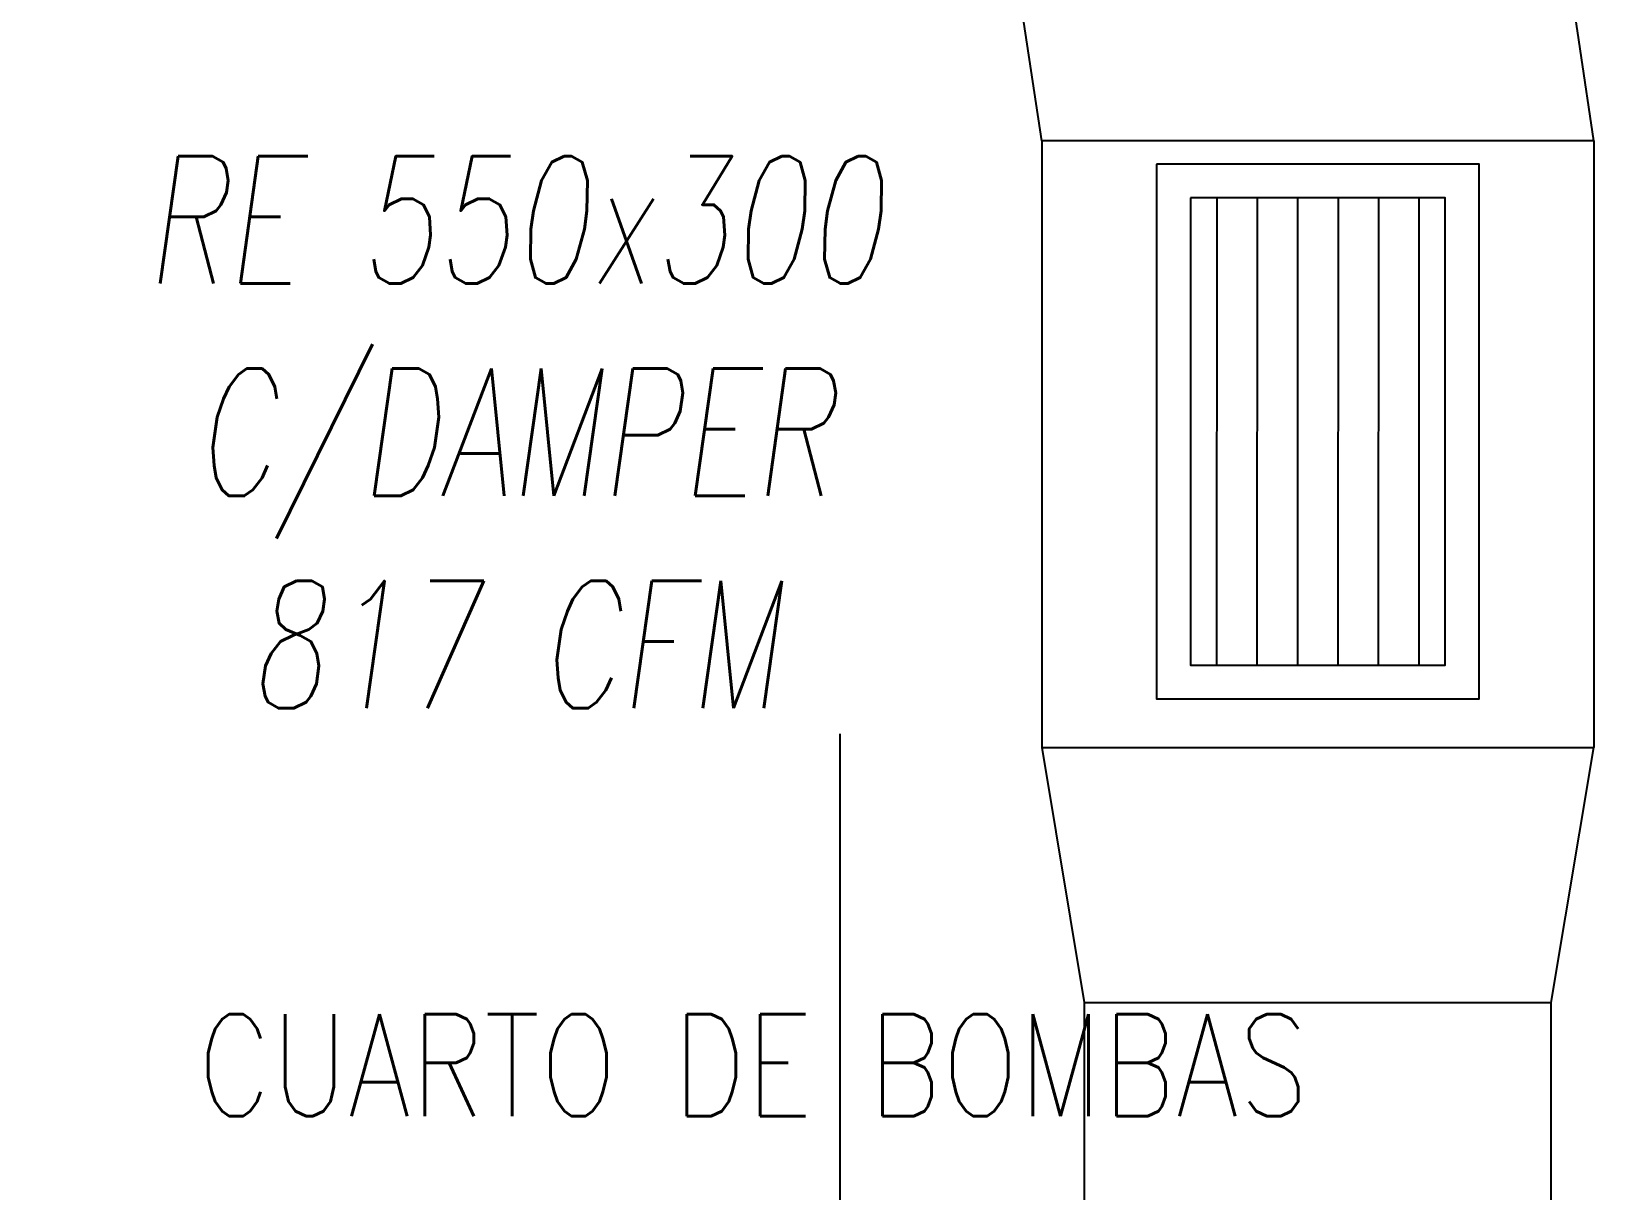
# Model space of a CAD drawing. Extents: x 226317 to 226469, y 8188101 to 8188260.
# Drawn here: x 226391.78 to 226393.62, y 8188237.891 to 8188239.256 of the extents above; entities that cross this region are included whole.
import ezdxf

# ---------------------------------------------------------------- set-up
doc = ezdxf.new("R2010")
doc.units = 0
doc.header["$LTSCALE"] = 15
doc.linetypes.add('CENTER', pattern=[2, 1.25, -0.25, 0.25, -0.25])
for name, color, linetype in [('A-TEXTO-AMBIENTES', 252, 'Continuous'), ('A_50_CortesElev', 250, 'CENTER'), ('L12 Texto', 12, 'Continuous'), ('L3 Equipos y Ductos', 160, 'Continuous'), ('L4 Linea mediana', 191, 'Continuous'), ('L6 Linea fina', 141, 'Continuous')]:
    doc.layers.add(name, color=color, linetype=linetype)
doc.styles.add('JNV ING', font='romans.shx', dxfattribs={"width": 0.7, "oblique": 8, "height": 0.15})
doc.styles.add('ROMANS', font='romans.shx', dxfattribs={"width": 0.8})

# ---------------------------------------------------------------- blocks, each defined once
blk = doc.blocks.new('Cortes-Elev.')
at = {"layer": 'A_50_CortesElev', "linetype": 'CENTER', "ltscale": 0.5}
blk.add_lwpolyline([(29.87, 16.5762), (29.87, 37.2387)], dxfattribs=at)
blk = doc.blocks.new('REJ 55x30')
at = {"layer": 'L6 Linea fina', "ltscale": 0.7}
h = blk.add_hatch(dxfattribs=at)
h.set_pattern_fill('ANSI31', color=256, scale=0.015, angle=45)
h.set_pattern_definition([(90, (-1791.153135, -553.6559), (-0.047625, 0), [])])
h.paths.add_polyline_path([(0.04, 0.59), (0.04, 0.04), (0.34, 0.04), (0.34, 0.59)])
at = {"layer": 'L4 Linea mediana', "ltscale": 0.7}
for points in [[(0, 0.63), (0, 0), (0.38, 0), (0.38, 0.63)], [(0.04, 0.59), (0.04, 0.04), (0.34, 0.04), (0.34, 0.59)]]:
    blk.add_lwpolyline(points, close=True, dxfattribs=at)

msp = doc.modelspace()

# ---------------------------------------------------------------- linework, layer by layer
at = {"layer": 'L3 Equipos y Ductos'}
msp.add_line((226393.6196, 8188239.127), (226392.9696, 8188239.127), dxfattribs=at)
for points in [[(226393.6196, 8188239.127), (226393.3945, 8188240.6444)], [(226392.9696, 8188239.127), (226392.9696, 8188238.4125)], [(226393.6196, 8188239.127), (226393.6196, 8188238.4125)], [(226392.9696, 8188238.4125), (226393.6196, 8188238.4125)], [(226392.9696, 8188238.4125), (226393.0196, 8188238.1125), (226393.0196, 8188232.4237), (226393.5696, 8188232.4237), (226393.5696, 8188238.1125), (226393.6196, 8188238.4125)], [(226393.0196, 8188238.1125), (226393.5696, 8188238.1125)]]:
    msp.add_lwpolyline(points, dxfattribs=at)

# ---------------------------------------------------------------- block references
msp.add_blockref('Cortes-Elev.', (226362.8621, 8188213.0552), dxfattribs=at)
at = {"layer": 'L6 Linea fina'}
msp.add_blockref('REJ 55x30', (226393.1046, 8188238.4698), dxfattribs=at)

# ---------------------------------------------------------------- texts
at = {"layer": 'A-TEXTO-AMBIENTES', "insert": (226392.6297, 8188238.0386), "char_height": 0.12, "width": 3.748922, "attachment_point": 5, "style": 'ROMANS'}
msp.add_mtext('CUARTO DE BOMBAS', dxfattribs=at)

# ---------------------------------------------------------------- next in the draw order: texts
at = {"layer": 'L12 Texto', "ltscale": 1.5, "insert": (226391.8095, 8188239.109), "char_height": 0.15, "attachment_point": 1, "style": 'JNV ING', "bg_fill": 3, "box_fill_scale": 1.2, "bg_fill_color": 256, "bg_fill_transparency": 0}
msp.add_mtext_dynamic_manual_height_columns('\\pxqc;RE 550x300\\PC/DAMPER\\P817 CFM', width=1.076144, gutter_width=0.75, heights=[0], dxfattribs=at)

# ---------------------------------------------------------------- next in the draw order: linework, layer by layer
at = {"layer": 'L3 Equipos y Ductos'}
msp.add_lwpolyline([(226392.9696, 8188239.127), (226392.7445, 8188240.6101)], dxfattribs=at)

doc.saveas('drawing.dxf')
